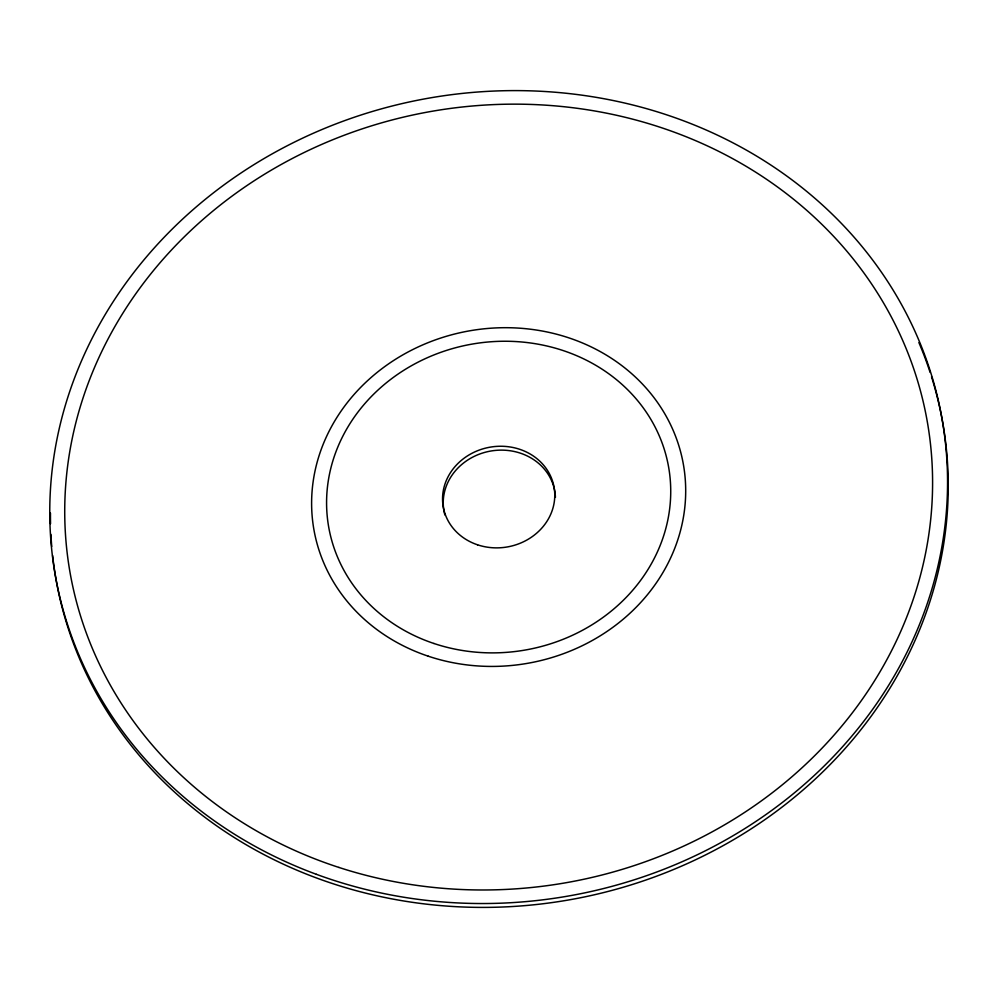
<?xml version="1.0" encoding="UTF-8"?>
<svg xmlns="http://www.w3.org/2000/svg" width="998" height="998" viewBox="0 0 998 998"><rect width="100%" height="100%" fill="white"/><g stroke="black" fill="none" stroke-linecap="round" stroke-linejoin="round"><path stroke-width="1.5" d="M444.871 514.943A56.275 50.624 -10.1 0 1 491.627 450.896A56.275 50.624 -10.1 0 1 555.424 497.391M931.521 376.77A450.223 405.001 -10.1 0 1 582.345 897.377A450.223 405.001 -10.1 0 1 52.607 555.524M51.734 546.48A450.223 405.001 -10.1 0 1 50.91 534.367M50.536 523.738A450.223 405.001 -10.1 0 1 50.461 513.109M918.884 342.564A450.223 405.001 -10.1 0 1 930.124 372.429M316.416 874.323A450.223 405.001 -10.1 0 0 945.056 439.469A450.223 405.001 -10.1 0 0 234.493 177.407A450.223 405.001 -10.1 0 0 316.416 874.323M338.908 867.437A435.215 391.503 -10.1 0 0 927.94 425.485A435.215 391.503 -10.1 0 0 229.116 198.278A435.215 391.503 -10.1 0 0 338.908 867.437M428.292 656.21A187.587 168.749 -10.1 0 0 683.917 467.65A187.587 168.749 -10.1 0 0 383.743 367.326A187.587 168.749 -10.1 0 0 428.292 656.21M433.93 643.485A172.579 155.251 -10.1 0 0 669.097 470.008A172.579 155.251 -10.1 0 0 392.938 377.706A172.579 155.251 -10.1 0 0 433.93 643.485M477.543 544.808A56.275 50.624 -10.1 0 0 554.239 488.247A56.275 50.624 -10.1 0 0 464.182 458.144A56.275 50.624 -10.1 0 0 477.543 544.808"/></g></svg>
